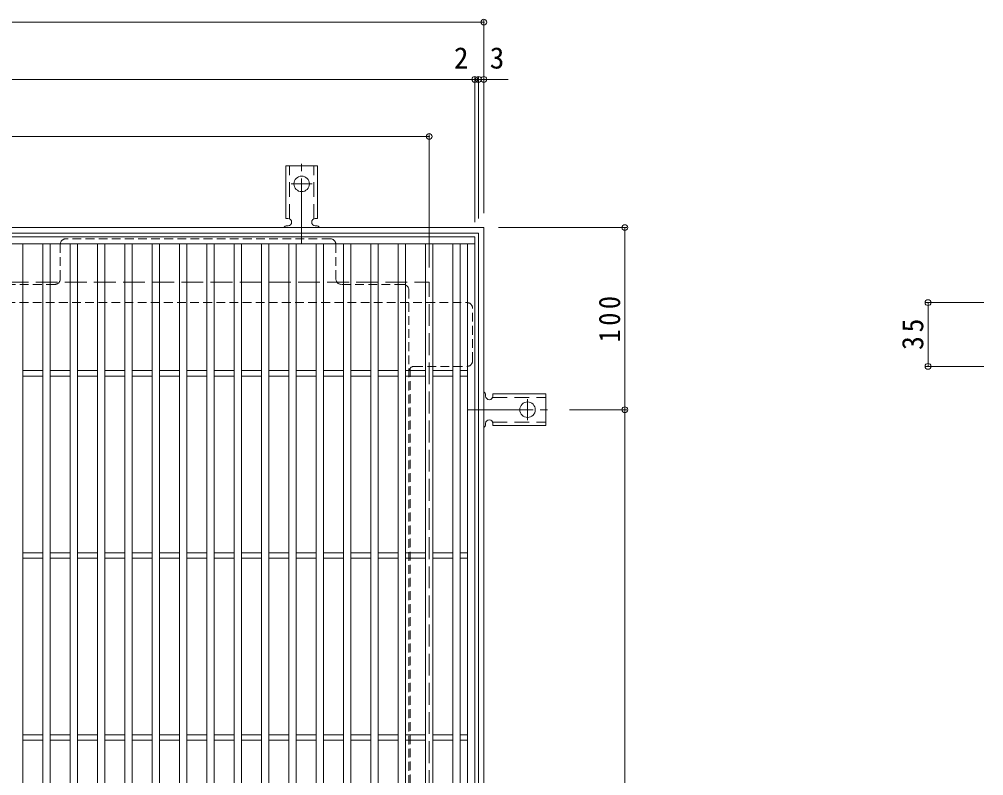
# Model space of a CAD drawing. Units: millimetres at full size, sheet at 1:4; details may follow other scales. Extents: x -953 to 1047, y -779 to 782.
# Drawn here: x -422 to 107, y 354 to 769 of the extents above; entities that cross this region are included whole.
import ezdxf
from ezdxf.enums import TextEntityAlignment as Align

# ---------------------------------------------------------------- set-up
doc = ezdxf.new("R2010")
doc.units = ezdxf.units.MM
doc.header["$LTSCALE"] = 4
doc.header["$PDMODE"] = 32
doc.header["$PDSIZE"] = 3.2
for name, pattern in [('CHAIN2', [12, 9, -1, 1, -1]), ('DASHED1', [1.8, 1.2, -0.6]), ('DASHED2', [3, 2, -1]), ('DASHED3', [4, 3, -1])]:
    doc.linetypes.add(name, pattern=pattern)
for name, color, linetype, lineweight in [('A-1_躯体', 3, 'Continuous', 9), ('A-2_仕上', 3, 'Continuous', 9), ('A-4_その他', 7, 'Continuous', 9), ('A-7_ハッチ', 2, 'Continuous', 9), ('A-A_ﾊｯﾁ-ﾜｸ', 3, 'Continuous', 9)]:
    doc.layers.add(name, color=color, linetype=linetype, lineweight=lineweight)
doc.styles.add('ＭＳ ゴシック', font='')
doc.styles.get('ＭＳ ゴシック').set_extended_font_data('MS Gothic')

msp = doc.modelspace()

# ---------------------------------------------------------------- linework, layer by layer
at = {"layer": 'A-1_躯体', "color": 2}
for p, q in [((-827.292, 654.615), (-167.292, 654.615)), ((-824.292, 651.615), (-170.292, 651.615)), ((-170.292, 651.615), (-170.292, -2.385)), ((-167.292, 654.615), (-167.292, -5.385))]:
    msp.add_line(p, q, dxfattribs=at)
at = {"layer": 'A-1_躯体', "color": 2, "linetype": 'DASHED3'}
for p in [(-797.292, 624.615), (-197.292, 24.615)]:
    msp.add_line(p, (-197.292, 624.615), dxfattribs=at)
at = {"layer": 'A-2_仕上'}
for p, q in [((-822.292, 649.615), (-172.291, 649.615)), ((-822.292, 645.615), (-172.291, 645.615)), ((-420.289, 3.615), (-420.289, 645.615)), ((-409.289, 3.615), (-409.289, 645.615)), ((-405.289, 3.615), (-405.289, 645.615)), ((-394.288, 3.615), (-394.288, 645.615)), ((-390.289, 3.615), (-390.289, 645.615)), ((-379.288, 3.615), (-379.288, 645.615)), ((-375.288, 3.615), (-375.288, 645.615)), ((-364.288, 3.615), (-364.288, 645.615)), ((-360.288, 3.615), (-360.288, 645.615)), ((-349.288, 3.615), (-349.288, 645.615)), ((-345.288, 3.619), (-345.288, 645.615)), ((-334.292, 645.615), (-334.292, 14.616)), ((-330.292, 645.615), (-330.292, 18.616)), ((-319.295, 645.615), (-319.295, 29.612)), ((-315.295, 645.615), (-315.295, 33.612)), ((-304.299, 645.615), (-304.299, 44.608)), ((-300.299, 645.615), (-300.299, 48.608)), ((-289.302, 645.615), (-289.302, 59.605)), ((-285.302, 645.615), (-285.302, 63.605)), ((-274.306, 645.615), (-274.306, 74.601)), ((-270.306, 645.615), (-270.306, 78.601)), ((-259.309, 645.615), (-259.309, 89.598)), ((-255.31, 645.615), (-255.31, 93.598)), ((-244.313, 645.615), (-244.313, 104.594)), ((-240.313, 645.615), (-240.313, 108.594)), ((-229.317, 645.615), (-229.317, 119.591)), ((-225.317, 645.615), (-225.317, 123.591)), ((-214.32, 645.615), (-214.32, 134.587)), ((-210.32, 645.615), (-210.32, 138.587)), ((-199.324, 645.615), (-199.324, 149.584)), ((-195.324, 645.615), (-195.324, 153.584)), ((-184.327, 645.615), (-184.327, 164.58)), ((-180.327, 645.615), (-180.327, 168.58)), ((-176.292, 645.615), (-176.292, 172.616)), ((-420.289, 576.115), (-409.289, 576.115)), ((-420.289, 573.115), (-409.289, 573.115)), ((-405.289, 576.115), (-394.288, 576.115)), ((-405.289, 573.115), (-394.288, 573.115)), ((-390.289, 576.115), (-379.288, 576.115)), ((-390.289, 573.115), (-379.288, 573.115)), ((-375.288, 576.115), (-364.288, 576.115)), ((-375.288, 573.115), (-364.288, 573.115)), ((-360.288, 576.115), (-349.288, 576.115)), ((-360.288, 573.115), (-349.288, 573.115)), ((-334.292, 576.115), (-345.288, 576.115)), ((-334.292, 573.115), (-345.288, 573.115)), ((-319.295, 576.115), (-330.292, 576.115)), ((-319.295, 573.115), (-330.292, 573.115)), ((-304.299, 576.115), (-315.295, 576.115)), ((-304.299, 573.115), (-315.295, 573.115)), ((-289.302, 576.115), (-300.299, 576.115)), ((-289.302, 573.115), (-300.299, 573.115)), ((-274.306, 576.115), (-285.302, 576.115)), ((-274.306, 573.115), (-285.302, 573.115)), ((-259.309, 576.115), (-270.306, 576.115)), ((-259.309, 573.115), (-270.306, 573.115)), ((-244.313, 576.115), (-255.31, 576.115)), ((-244.313, 573.115), (-255.31, 573.115)), ((-229.317, 576.115), (-240.313, 576.115)), ((-229.317, 573.115), (-240.313, 573.115)), ((-214.32, 576.115), (-225.317, 576.115)), ((-214.32, 573.115), (-225.317, 573.115)), ((-199.324, 576.115), (-210.32, 576.115)), ((-199.324, 573.115), (-210.32, 573.115)), ((-184.327, 576.115), (-195.324, 576.115)), ((-184.327, 573.115), (-195.324, 573.115)), ((-180.327, 576.115), (-176.292, 576.115)), ((-180.327, 573.115), (-176.292, 573.115)), ((-420.289, 476.115), (-409.289, 476.115)), ((-420.289, 473.115), (-409.289, 473.115)), ((-405.289, 476.115), (-394.288, 476.115)), ((-405.289, 473.115), (-394.288, 473.115)), ((-390.289, 476.115), (-379.288, 476.115)), ((-390.289, 473.115), (-379.288, 473.115)), ((-375.288, 476.115), (-364.288, 476.115)), ((-375.288, 473.115), (-364.288, 473.115)), ((-360.288, 476.115), (-349.288, 476.115)), ((-360.288, 473.115), (-349.288, 473.115)), ((-334.292, 476.115), (-345.288, 476.115)), ((-334.292, 473.115), (-345.288, 473.115)), ((-319.295, 476.115), (-330.292, 476.115)), ((-319.295, 473.115), (-330.292, 473.115)), ((-304.299, 476.115), (-315.295, 476.115)), ((-304.299, 473.115), (-315.295, 473.115)), ((-289.302, 476.115), (-300.299, 476.115)), ((-289.302, 473.115), (-300.299, 473.115)), ((-274.306, 476.115), (-285.302, 476.115)), ((-274.306, 473.115), (-285.302, 473.115)), ((-259.309, 476.115), (-270.306, 476.115)), ((-259.309, 473.115), (-270.306, 473.115)), ((-244.313, 476.115), (-255.31, 476.115)), ((-244.313, 473.115), (-255.31, 473.115)), ((-229.317, 476.115), (-240.313, 476.115)), ((-229.317, 473.115), (-240.313, 473.115)), ((-214.32, 476.115), (-225.317, 476.115)), ((-214.32, 473.115), (-225.317, 473.115)), ((-199.324, 476.115), (-210.32, 476.115)), ((-199.324, 473.115), (-210.32, 473.115)), ((-184.327, 476.115), (-195.324, 476.115)), ((-184.327, 473.115), (-195.324, 473.115)), ((-180.327, 476.115), (-176.292, 476.115)), ((-180.327, 473.115), (-176.292, 473.115)), ((-420.289, 376.115), (-409.289, 376.115)), ((-405.289, 376.115), (-394.288, 376.115)), ((-390.289, 376.115), (-379.288, 376.115)), ((-375.288, 376.115), (-364.288, 376.115)), ((-360.288, 376.115), (-349.288, 376.115)), ((-334.292, 376.115), (-345.288, 376.115)), ((-319.295, 376.115), (-330.292, 376.115)), ((-304.299, 376.115), (-315.295, 376.115)), ((-289.302, 376.115), (-300.299, 376.115)), ((-274.306, 376.115), (-285.302, 376.115)), ((-259.309, 376.115), (-270.306, 376.115)), ((-244.313, 376.115), (-255.31, 376.115)), ((-229.317, 376.115), (-240.313, 376.115)), ((-214.32, 376.115), (-225.317, 376.115)), ((-199.324, 376.115), (-210.32, 376.115)), ((-184.327, 376.115), (-195.324, 376.115)), ((-180.327, 376.115), (-176.292, 376.115)), ((-420.289, 373.115), (-409.289, 373.115)), ((-405.289, 373.115), (-394.288, 373.115)), ((-390.289, 373.115), (-379.288, 373.115)), ((-375.288, 373.115), (-364.288, 373.115)), ((-360.288, 373.115), (-349.288, 373.115)), ((-334.292, 373.115), (-345.288, 373.115)), ((-319.295, 373.115), (-330.292, 373.115)), ((-304.299, 373.115), (-315.295, 373.115)), ((-289.302, 373.115), (-300.299, 373.115)), ((-274.306, 373.115), (-285.302, 373.115)), ((-259.309, 373.115), (-270.306, 373.115)), ((-244.313, 373.115), (-255.31, 373.115)), ((-229.317, 373.115), (-240.313, 373.115)), ((-214.32, 373.115), (-225.317, 373.115)), ((-199.324, 373.115), (-210.32, 373.115)), ((-184.327, 373.115), (-195.324, 373.115)), ((-180.327, 373.115), (-176.292, 373.115))]:
    msp.add_line(p, q, dxfattribs=at)
msp.add_lwpolyline([(-172.291, 649.615), (-172.291, -0.385), (-822.292, -0.385)], dxfattribs=at)
at = {"layer": 'A-4_その他'}
for p, q in [((-167.292, 768.593), (-167.292, 662.615)), ((-827.292, 767.393), (-167.292, 767.393)), ((-822.292, 736.004), (-172.291, 736.004)), ((-172.291, 737.204), (-172.291, 657.615)), ((-172.291, 736.004), (-170.292, 736.004)), ((-170.292, 737.204), (-170.292, 659.615)), ((-170.292, 736.004), (-153.969, 736.004)), ((-797.292, 704.615), (-197.292, 704.615)), ((-197.292, 705.815), (-197.292, 632.615)), ((-88.714, 654.615), (-159.292, 654.615)), ((-89.914, 554.615), (-89.914, 654.615)), ((75.318, 613.419), (107.089, 613.419)), ((76.518, 613.419), (76.518, 578.418)), ((75.318, 578.418), (107.089, 578.418)), ((-88.714, 554.615), (-120.292, 554.615)), ((-89.914, 94.616), (-89.914, 554.615))]:
    msp.add_line(p, q, dxfattribs=at)
for p in [(-167.292, 767.393), (-172.291, 736.004), (-170.292, 736.004), (-167.292, 736.004), (-197.292, 704.615), (-89.914, 654.615), (76.518, 613.419), (76.518, 578.418), (-89.914, 554.615)]:
    msp.add_point(p, dxfattribs=at)
at = {"layer": 'A-7_ハッチ', "linetype": 'DASHED1'}
for p, q in [((-251.493, 648.419), (-396.792, 648.419)), ((-399.792, 626.419), (-399.792, 645.419)), ((-248.493, 626.419), (-248.493, 645.419)), ((-402.792, 623.419), (-462.792, 623.419)), ((-211.492, 623.419), (-245.493, 623.419)), ((-208.492, 140.416), (-208.492, 620.419)), ((-818.095, 613.419), (-176.488, 613.419)), ((-173.488, 581.418), (-173.488, 610.419)), ((-207.692, 577.462), (-207.692, 343.076)), ((-205.492, 578.418), (-176.488, 578.418))]:
    msp.add_line(p, q, dxfattribs=at)
for centre, start, end in [((-396.792, 645.419), 90, 180), ((-251.493, 645.419), 0, 90), ((-402.792, 626.419), 270, 0), ((-245.493, 626.419), 180, 270), ((-211.492, 620.419), 0, 90), ((-176.488, 610.419), 0, 90), ((-205.492, 575.418), 90, 180), ((-176.488, 581.418), 270, 0)]:
    msp.add_arc(centre, 3, start, end, dxfattribs=at)
at = {"layer": 'A-A_ﾊｯﾁ-ﾜｸ', "color": 7, "linetype": 'CHAIN2'}
for p, q in [((-267.292, 645.615), (-267.292, 693.615)), ((-261.516, 678.615), (-273.068, 678.615)), ((-143.292, 560.391), (-143.292, 548.839)), ((-176.292, 554.615), (-128.292, 554.615))]:
    msp.add_line(p, q, dxfattribs=at)
at = {"layer": 'A-A_ﾊｯﾁ-ﾜｸ'}
for p, q in [((-276.042, 659.615), (-276.042, 688.615)), ((-276.042, 688.615), (-258.541, 688.615)), ((-258.541, 659.615), (-258.541, 688.615)), ((-276.042, 659.615), (-274.792, 659.615)), ((-258.541, 659.615), (-259.791, 659.615)), ((-274.787, 655.615), (-275.3, 655.615)), ((-259.292, 655.615), (-259.792, 655.615)), ((-166.292, 562.615), (-166.292, 562.115)), ((-162.292, 563.365), (-162.292, 562.116)), ((-162.292, 563.365), (-133.292, 563.365)), ((-133.292, 545.865), (-133.292, 563.365)), ((-166.292, 547.12), (-166.292, 546.607)), ((-162.292, 545.865), (-162.292, 547.115)), ((-162.292, 545.865), (-133.292, 545.865))]:
    msp.add_line(p, q, dxfattribs=at)
at = {"layer": 'A-A_ﾊｯﾁ-ﾜｸ', "linetype": 'DASHED2'}
for p, q in [((-274.042, 659.469), (-274.042, 688.615)), ((-260.541, 659.469), (-260.541, 688.615)), ((-162.438, 561.365), (-133.292, 561.365)), ((-162.438, 547.865), (-133.292, 547.865))]:
    msp.add_line(p, q, dxfattribs=at)
at = {"layer": 'A-A_ﾊｯﾁ-ﾜｸ'}
for centre in [(-267.292, 678.615), (-143.292, 554.615)]:
    msp.add_circle(centre, 4.25, dxfattribs=at)
for centre, start, end in [((-274.792, 657.615), 270.13329, 90), ((-259.791, 657.615), 90, 270), ((-275.292, 653.615), 90.24162, 150.00072), ((-259.292, 653.615), 29.99951, 89.72403), ((-168.292, 562.615), 0.27597, 60.00049), ((-164.292, 562.116), 180, 0), ((-168.292, 546.615), 299.99928, 359.75838), ((-164.292, 547.115), 0, 179.86671)]:
    msp.add_arc(centre, 2, start, end, dxfattribs=at)

# ---------------------------------------------------------------- texts
at = {"layer": 'A-4_その他', "color": 2, "style": 'ＭＳ ゴシック'}
for s, p in [('2', (-183.693, 738.404)), ('3', (-164.04, 738.404))]:
    msp.add_text(s, height=11.73, dxfattribs=at).set_placement(p, align=Align.BOTTOM_LEFT)
at = {"layer": 'A-4_その他', "color": 2, "char_height": 11.73, "attachment_point": 7, "rotation": 90, "style": 'ＭＳ ゴシック'}
for s, insert in [('\\T1.27;\\W0.9;100', (-92.314, 591.615)), ('\\T1.27;\\W0.95;35', (74.118, 587.419))]:
    msp.add_mtext(s, dxfattribs=dict(at, insert=insert))

doc.saveas('drawing.dxf')
